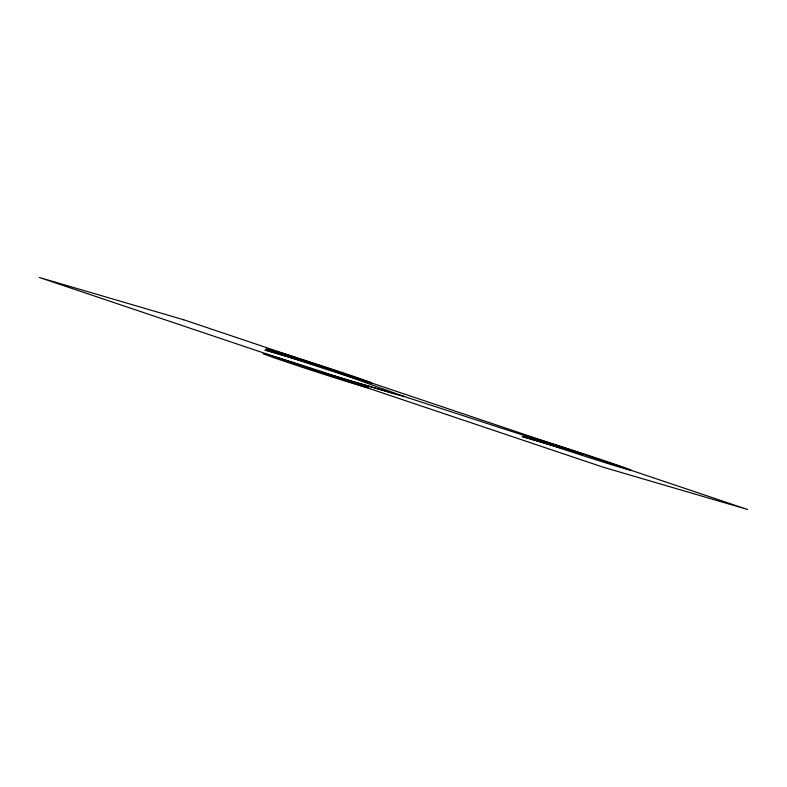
<?xml version="1.0" encoding="UTF-8"?>
<svg xmlns="http://www.w3.org/2000/svg" width="787" height="787" viewBox="0 0 787 787"><rect width="100%" height="100%" fill="white"/><g stroke="black" fill="none" stroke-linecap="round" stroke-linejoin="round"><path stroke-width="1.18" d="M315.882 370.716L404.479 396.599L578.425 453.135M398.084 394.828L312.577 369.615L316.522 370.933M319.128 365.955L404.479 396.599M183.656 319.748L39.35 277.486L603.344 467.252L747.65 509.514L183.656 319.748M320.663 366.319L264.944 349.999L324.608 367.647L320.663 366.319M577.845 452.85L522.115 436.529L581.79 454.178L577.845 452.85M287.668 362.404A55.228 0.964 18 0 0 368.355 387.804A55.228 0.964 18 0 0 291.623 361.931A55.228 0.964 18 0 0 287.668 362.404M551.274 445.186A55.228 0.964 18 0 0 630.938 470.213A55.228 0.964 18 0 0 553.064 444.016A55.228 0.964 18 0 0 551.274 445.186M289.872 357.298A55.228 0.964 18 0 0 371.533 383.043A55.228 0.964 18 0 0 295.981 357.524A55.228 0.964 18 0 0 289.872 357.298"/></g></svg>
